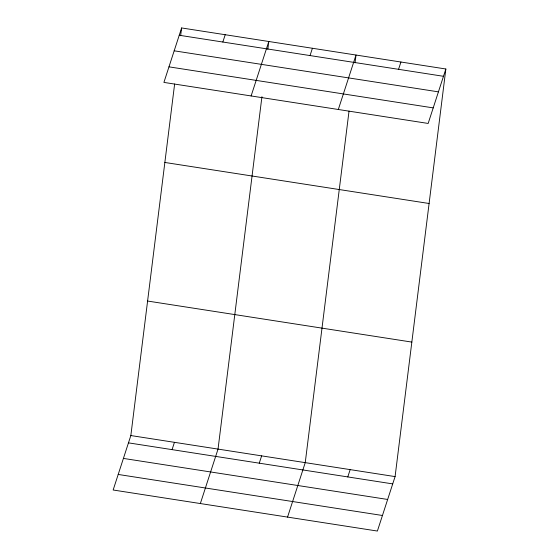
<?xml version="1.0" encoding="UTF-8"?>
<svg xmlns="http://www.w3.org/2000/svg" width="559" height="559" viewBox="0 0 559 559"><rect width="100%" height="100%" fill="white"/><g stroke="black" fill="none" stroke-linecap="round" stroke-linejoin="round"><path stroke-width="0.84" d="M445.851 68.995L428.159 123.448L163.913 82.404L181.612 27.95L445.851 68.995L395.087 476.596L377.388 531.05L113.149 490.005L130.841 435.552L174.632 83.997M180.641 35.713L181.612 27.95M261.94 96.679L218.038 449.094L200.346 503.554M267.845 49.255L268.809 41.492L251.117 95.952M349.033 111.08L305.242 462.642L287.55 517.096M355.042 62.797L356.013 55.041L338.314 109.494M222.838 42.03L225.207 34.721M172.067 449.632L174.443 442.323M310.035 55.572L312.411 48.263M259.264 463.173L261.64 455.864M398.56 69.323L400.936 62.014M347.789 476.925L350.165 469.616M179.236 35.259L443.483 76.297M174.177 50.813L438.424 91.858M168.972 66.849L433.218 107.887M164.856 162.459L429.102 203.497M147.597 301.042L411.836 342.087M130.841 435.552L395.087 476.596M128.465 442.861L392.711 483.898M123.413 458.415L387.653 499.46M118.201 474.451L382.447 515.489"/></g></svg>
